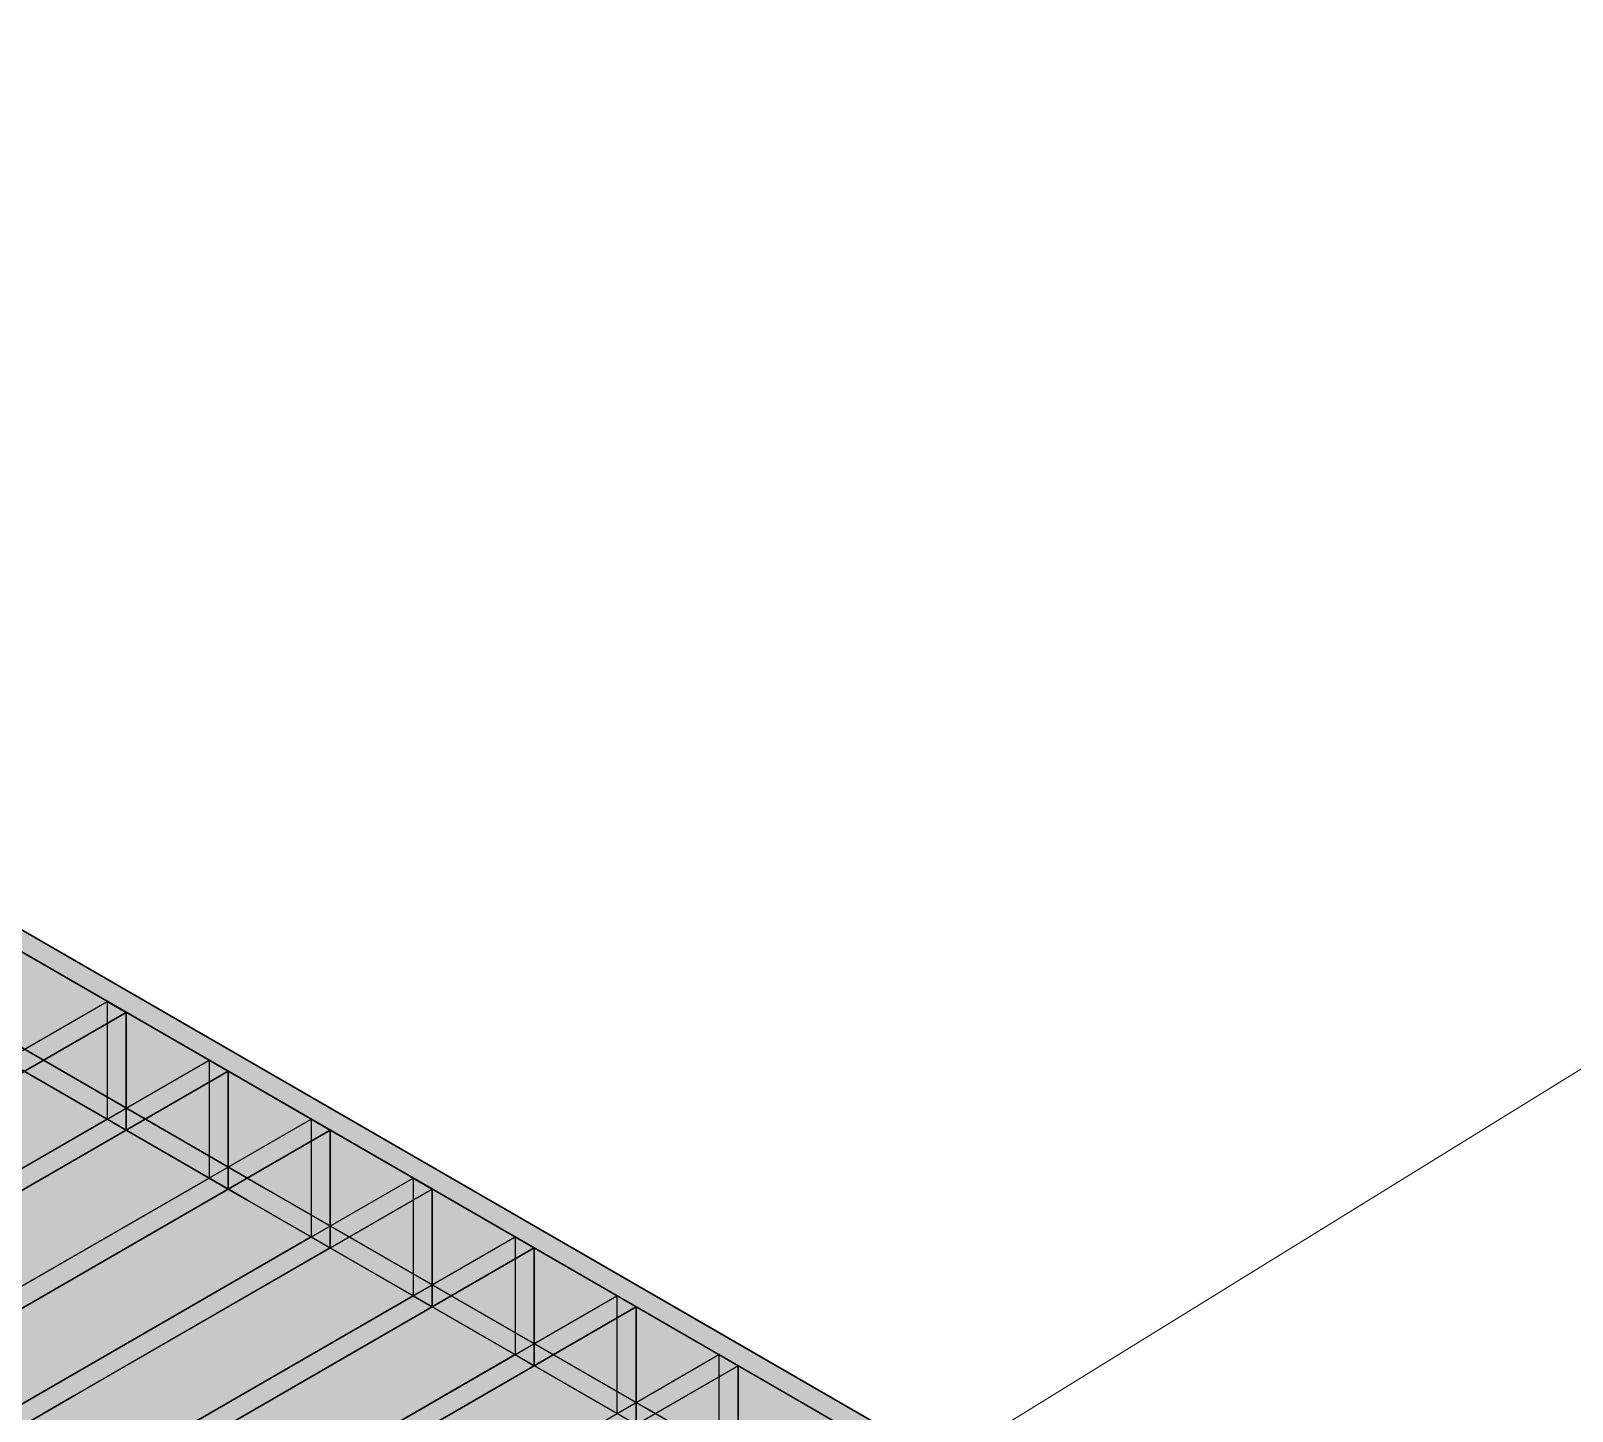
# Model space of a CAD drawing. Header units: metres. Extents: x 0 to 28.4, y 0 to 5.9.
# Drawn here: x 25.4418 to 25.7743, y 5.136 to 5.4337 of the extents above; entities that cross this region are included whole.
import ezdxf

# ---------------------------------------------------------------- set-up
doc = ezdxf.new("R2010")
doc.units = ezdxf.units.M
doc.header["$LTSCALE"] = 0.25
doc.layers.add('ISO-ARISTAS', color=8, linetype='CONTINUOUS')
doc.layers.add('ISO-CONCRETO-SUP', color=254, linetype='CONTINUOUS', true_color=0xe8e8e8)
doc.layers.add('LLAMADAS', color=30, linetype='CONTINUOUS', lineweight=18)

msp = doc.modelspace()

# ---------------------------------------------------------------- linework, layer by layer
at = {"layer": 'ISO-ARISTAS', "color": 250}
for p, q in [((25.49248, 5.20938), (25.40614, 5.25923)), ((25.40614, 5.25923), (25.49248, 5.20938)), ((25.48836, 5.207), (25.40202, 5.25685)), ((25.48836, 5.207), (25.40202, 5.25685)), ((25.51036, 5.19906), (25.42401, 5.24891)), ((25.42401, 5.24891), (25.51036, 5.19906)), ((25.42401, 5.24415), (25.51036, 5.1943)), ((25.42401, 5.24415), (25.51036, 5.1943)), ((25.48836, 5.18636), (25.40202, 5.23621)), ((25.48836, 5.18636), (25.40202, 5.23621)), ((25.40614, 5.23383), (25.49248, 5.18398)), ((25.40614, 5.23383), (25.49248, 5.18398)), ((25.48836, 5.1816), (25.40202, 5.23145)), ((25.48836, 5.1816), (25.40202, 5.23145)), ((25.40202, 5.23145), (25.48836, 5.1816)), ((25.40202, 5.23145), (25.48836, 5.1816)), ((25.38095, 5.17977), (25.45824, 5.22439)), ((25.38095, 5.17977), (25.45824, 5.22439)), ((25.46236, 5.22201), (25.45824, 5.22439)), ((25.45824, 5.22439), (25.45824, 5.19899)), ((25.45824, 5.22439), (25.45824, 5.19899)), ((25.45824, 5.22439), (25.46236, 5.22201)), ((25.38508, 5.17739), (25.46236, 5.22201)), ((25.46236, 5.22201), (25.38508, 5.17739)), ((25.46236, 5.19661), (25.46236, 5.22201)), ((25.46236, 5.22201), (25.46236, 5.19661)), ((25.40295, 5.16707), (25.48024, 5.21169)), ((25.40295, 5.16707), (25.48024, 5.21169)), ((25.48436, 5.20931), (25.48024, 5.21169)), ((25.48024, 5.21169), (25.48024, 5.18629)), ((25.48024, 5.21169), (25.48024, 5.18629)), ((25.48024, 5.21169), (25.48436, 5.20931)), ((25.40708, 5.16469), (25.48436, 5.20931)), ((25.48436, 5.20931), (25.40708, 5.16469)), ((25.48436, 5.18391), (25.48436, 5.20931)), ((25.48436, 5.20931), (25.48436, 5.18391)), ((25.5747, 5.15715), (25.48836, 5.207)), ((25.5747, 5.15715), (25.48836, 5.207)), ((25.57883, 5.15953), (25.49248, 5.20938)), ((25.49248, 5.20938), (25.57883, 5.15953)), ((25.38095, 5.15437), (25.45824, 5.19899)), ((25.45824, 5.19899), (25.38095, 5.15437)), ((25.42495, 5.15437), (25.50223, 5.19899)), ((25.42495, 5.15437), (25.50223, 5.19899)), ((25.45824, 5.19899), (25.46236, 5.19661)), ((25.45824, 5.19899), (25.46236, 5.19661)), ((25.50636, 5.19661), (25.50223, 5.19899)), ((25.50223, 5.19899), (25.50223, 5.17359)), ((25.50223, 5.19899), (25.50223, 5.17359)), ((25.50223, 5.19899), (25.50636, 5.19661)), ((25.5967, 5.14921), (25.51036, 5.19906)), ((25.51036, 5.19906), (25.5967, 5.14921)), ((25.46236, 5.19661), (25.38508, 5.15199)), ((25.46236, 5.19661), (25.38508, 5.15199)), ((25.42907, 5.15199), (25.50636, 5.19661)), ((25.50636, 5.19661), (25.42907, 5.15199)), ((25.50636, 5.17121), (25.50636, 5.19661)), ((25.50636, 5.19661), (25.50636, 5.17121)), ((25.51036, 5.1943), (25.5967, 5.14445)), ((25.51036, 5.1943), (25.5967, 5.14445)), ((25.40295, 5.14167), (25.48024, 5.18629)), ((25.48024, 5.18629), (25.40295, 5.14167)), ((25.48436, 5.18391), (25.40708, 5.13929)), ((25.48436, 5.18391), (25.40708, 5.13929)), ((25.44695, 5.14167), (25.52423, 5.18629)), ((25.44695, 5.14167), (25.52423, 5.18629)), ((25.45107, 5.13929), (25.52835, 5.18391)), ((25.52835, 5.18391), (25.45107, 5.13929)), ((25.48024, 5.18629), (25.48436, 5.18391)), ((25.48024, 5.18629), (25.48436, 5.18391)), ((25.5747, 5.13651), (25.48836, 5.18636)), ((25.5747, 5.13651), (25.48836, 5.18636)), ((25.49248, 5.18398), (25.57883, 5.13413)), ((25.49248, 5.18398), (25.57883, 5.13413)), ((25.52835, 5.18391), (25.52423, 5.18629)), ((25.52423, 5.18629), (25.52423, 5.16089)), ((25.52423, 5.18629), (25.52423, 5.16089)), ((25.52423, 5.18629), (25.52835, 5.18391)), ((25.52835, 5.15851), (25.52835, 5.18391)), ((25.52835, 5.18391), (25.52835, 5.15851)), ((25.5747, 5.13175), (25.48836, 5.1816)), ((25.5747, 5.13175), (25.48836, 5.1816)), ((25.48836, 5.1816), (25.5747, 5.13175)), ((25.48836, 5.1816), (25.5747, 5.13175)), ((25.42495, 5.12897), (25.50223, 5.17359)), ((25.50223, 5.17359), (25.42495, 5.12897)), ((25.50636, 5.17121), (25.42907, 5.12659)), ((25.50636, 5.17121), (25.42907, 5.12659)), ((25.46894, 5.12897), (25.54623, 5.17359)), ((25.46894, 5.12897), (25.54623, 5.17359)), ((25.47307, 5.12659), (25.55035, 5.17121)), ((25.55035, 5.17121), (25.47307, 5.12659)), ((25.50223, 5.17359), (25.50636, 5.17121)), ((25.50223, 5.17359), (25.50636, 5.17121)), ((25.55035, 5.17121), (25.54623, 5.17359)), ((25.54623, 5.17359), (25.54623, 5.14819)), ((25.54623, 5.17359), (25.54623, 5.14819)), ((25.54623, 5.17359), (25.55035, 5.17121)), ((25.55035, 5.14581), (25.55035, 5.17121)), ((25.55035, 5.17121), (25.55035, 5.14581)), ((25.44695, 5.11627), (25.52423, 5.16089)), ((25.52423, 5.16089), (25.44695, 5.11627)), ((25.49094, 5.11627), (25.56822, 5.16089)), ((25.49094, 5.11627), (25.56822, 5.16089)), ((25.52423, 5.16089), (25.52835, 5.15851)), ((25.52423, 5.16089), (25.52835, 5.15851)), ((25.57235, 5.15851), (25.56822, 5.16089)), ((25.56822, 5.16089), (25.56822, 5.13549)), ((25.56822, 5.16089), (25.56822, 5.13549)), ((25.56822, 5.16089), (25.57235, 5.15851)), ((25.52835, 5.15851), (25.45107, 5.11389)), ((25.52835, 5.15851), (25.45107, 5.11389)), ((25.49506, 5.11389), (25.57235, 5.15851)), ((25.57235, 5.15851), (25.49506, 5.11389)), ((25.57235, 5.13311), (25.57235, 5.15851)), ((25.57235, 5.15851), (25.57235, 5.13311)), ((25.66105, 5.1073), (25.5747, 5.15715)), ((25.66105, 5.1073), (25.5747, 5.15715)), ((25.66517, 5.10968), (25.57883, 5.15953)), ((25.57883, 5.15953), (25.66517, 5.10968)), ((25.46894, 5.10357), (25.54623, 5.14819)), ((25.54623, 5.14819), (25.46894, 5.10357)), ((25.51294, 5.10357), (25.59022, 5.14819)), ((25.51294, 5.10357), (25.59022, 5.14819)), ((25.54623, 5.14819), (25.55035, 5.14581)), ((25.54623, 5.14819), (25.55035, 5.14581)), ((25.59435, 5.14581), (25.59022, 5.14819)), ((25.59022, 5.14819), (25.59022, 5.12279)), ((25.59022, 5.14819), (25.59022, 5.12279)), ((25.59022, 5.14819), (25.59435, 5.14581)), ((25.68304, 5.09936), (25.5967, 5.14921)), ((25.5967, 5.14921), (25.68304, 5.09936)), ((25.55035, 5.14581), (25.47307, 5.10119)), ((25.55035, 5.14581), (25.47307, 5.10119)), ((25.51706, 5.10119), (25.59435, 5.14581)), ((25.59435, 5.14581), (25.51706, 5.10119)), ((25.59435, 5.12041), (25.59435, 5.14581)), ((25.59435, 5.14581), (25.59435, 5.12041)), ((25.5967, 5.14445), (25.68304, 5.0946)), ((25.5967, 5.14445), (25.68304, 5.0946)), ((25.36966, 5.09705), (25.44695, 5.14167)), ((25.36966, 5.09705), (25.44695, 5.14167)), ((25.37379, 5.09467), (25.45107, 5.13929)), ((25.45107, 5.13929), (25.37379, 5.09467)), ((25.66105, 5.08666), (25.5747, 5.13651)), ((25.66105, 5.08666), (25.5747, 5.13651))]:
    msp.add_line(p, q, dxfattribs=at)
at = {"layer": 'ISO-CONCRETO-SUP', "true_color": 0x525d6b}
for points in [[(25.40614, 5.25923), (25.49248, 5.20938), (25.40202, 5.25685), (25.48836, 5.207)], [(25.42401, 5.24891), (25.51036, 5.19906), (25.40202, 5.23621), (25.48836, 5.18636)], [(25.42401, 5.24415), (25.51036, 5.1943), (25.40202, 5.23145), (25.48836, 5.1816)], [(25.40614, 5.23383), (25.49248, 5.18398), (25.40202, 5.23145), (25.48836, 5.1816)], [(25.45824, 5.22439), (25.46236, 5.22201), (25.38095, 5.17977), (25.38508, 5.17739)], [(25.48024, 5.21169), (25.48436, 5.20931), (25.40295, 5.16707), (25.40708, 5.16469)], [(25.49248, 5.20938), (25.57883, 5.15953), (25.48836, 5.207), (25.5747, 5.15715)], [(25.45824, 5.19899), (25.46236, 5.19661), (25.38095, 5.15437), (25.38508, 5.15199)], [(25.50223, 5.19899), (25.50636, 5.19661), (25.42495, 5.15437), (25.42907, 5.15199)], [(25.51036, 5.19906), (25.5967, 5.14921), (25.48836, 5.18636), (25.5747, 5.13651)], [(25.51036, 5.1943), (25.5967, 5.14445), (25.48836, 5.1816), (25.5747, 5.13175)], [(25.48024, 5.18629), (25.48436, 5.18391), (25.40295, 5.14167), (25.40708, 5.13929)], [(25.52423, 5.18629), (25.52835, 5.18391), (25.44695, 5.14167), (25.45107, 5.13929)], [(25.49248, 5.18398), (25.57883, 5.13413), (25.48836, 5.1816), (25.5747, 5.13175)], [(25.50223, 5.17359), (25.50636, 5.17121), (25.42495, 5.12897), (25.42907, 5.12659)], [(25.54623, 5.17359), (25.55035, 5.17121), (25.46894, 5.12897), (25.47307, 5.12659)], [(25.52423, 5.16089), (25.52835, 5.15851), (25.44695, 5.11627), (25.45107, 5.11389)], [(25.56822, 5.16089), (25.57235, 5.15851), (25.49094, 5.11627), (25.49506, 5.11389)], [(25.57883, 5.15953), (25.66517, 5.10968), (25.5747, 5.15715), (25.66105, 5.1073)], [(25.54623, 5.14819), (25.55035, 5.14581), (25.46894, 5.10357), (25.47307, 5.10119)], [(25.59022, 5.14819), (25.59435, 5.14581), (25.51294, 5.10357), (25.51706, 5.10119)], [(25.5967, 5.14921), (25.68304, 5.09936), (25.5747, 5.13651), (25.66105, 5.08666)], [(25.5967, 5.14445), (25.68304, 5.0946), (25.5747, 5.13175), (25.66105, 5.0819)], [(25.44695, 5.14167), (25.45107, 5.13929), (25.36966, 5.09705), (25.37379, 5.09467)]]:
    msp.add_solid(points, dxfattribs=at)
at = {"layer": 'ISO-CONCRETO-SUP', "true_color": 0x4a5461}
for points in [[(25.40614, 5.23383), (25.49248, 5.18398), (25.40614, 5.25923), (25.49248, 5.20938)], [(25.40202, 5.23145), (25.48836, 5.1816), (25.40202, 5.25685), (25.48836, 5.207)], [(25.42401, 5.24415), (25.51036, 5.1943), (25.42401, 5.24891), (25.51036, 5.19906)], [(25.40202, 5.23145), (25.48836, 5.1816), (25.40202, 5.23621), (25.48836, 5.18636)], [(25.45824, 5.19899), (25.46236, 5.19661), (25.45824, 5.22439), (25.46236, 5.22201)], [(25.48024, 5.18629), (25.48436, 5.18391), (25.48024, 5.21169), (25.48436, 5.20931)], [(25.48836, 5.1816), (25.5747, 5.13175), (25.48836, 5.207), (25.5747, 5.15715)], [(25.49248, 5.18398), (25.57883, 5.13413), (25.49248, 5.20938), (25.57883, 5.15953)], [(25.50223, 5.17359), (25.50636, 5.17121), (25.50223, 5.19899), (25.50636, 5.19661)], [(25.51036, 5.1943), (25.5967, 5.14445), (25.51036, 5.19906), (25.5967, 5.14921)], [(25.48836, 5.1816), (25.5747, 5.13175), (25.48836, 5.18636), (25.5747, 5.13651)], [(25.52423, 5.16089), (25.52835, 5.15851), (25.52423, 5.18629), (25.52835, 5.18391)], [(25.54623, 5.14819), (25.55035, 5.14581), (25.54623, 5.17359), (25.55035, 5.17121)], [(25.56822, 5.13549), (25.57235, 5.13311), (25.56822, 5.16089), (25.57235, 5.15851)], [(25.5747, 5.13175), (25.66105, 5.0819), (25.5747, 5.15715), (25.66105, 5.1073)], [(25.57883, 5.13413), (25.66517, 5.08428), (25.57883, 5.15953), (25.66517, 5.10968)], [(25.59022, 5.12279), (25.59435, 5.12041), (25.59022, 5.14819), (25.59435, 5.14581)], [(25.5967, 5.14445), (25.68304, 5.0946), (25.5967, 5.14921), (25.68304, 5.09936)], [(25.5747, 5.13175), (25.66105, 5.0819), (25.5747, 5.13651), (25.66105, 5.08666)]]:
    msp.add_solid(points, dxfattribs=at)
at = {"layer": 'ISO-CONCRETO-SUP', "true_color": 0x424b57}
for points in [[(25.45824, 5.19899), (25.38095, 5.15437), (25.45824, 5.22439), (25.38095, 5.17977)], [(25.46236, 5.19661), (25.38508, 5.15199), (25.46236, 5.22201), (25.38508, 5.17739)], [(25.48024, 5.18629), (25.40295, 5.14167), (25.48024, 5.21169), (25.40295, 5.16707)], [(25.48436, 5.18391), (25.40708, 5.13929), (25.48436, 5.20931), (25.40708, 5.16469)], [(25.50223, 5.17359), (25.42495, 5.12897), (25.50223, 5.19899), (25.42495, 5.15437)], [(25.50636, 5.17121), (25.42907, 5.12659), (25.50636, 5.19661), (25.42907, 5.15199)], [(25.52423, 5.16089), (25.44695, 5.11627), (25.52423, 5.18629), (25.44695, 5.14167)], [(25.52835, 5.15851), (25.45107, 5.11389), (25.52835, 5.18391), (25.45107, 5.13929)], [(25.54623, 5.14819), (25.46894, 5.10357), (25.54623, 5.17359), (25.46894, 5.12897)], [(25.55035, 5.14581), (25.47307, 5.10119), (25.55035, 5.17121), (25.47307, 5.12659)], [(25.56822, 5.13549), (25.49094, 5.09087), (25.56822, 5.16089), (25.49094, 5.11627)], [(25.57235, 5.13311), (25.49506, 5.08849), (25.57235, 5.15851), (25.49506, 5.11389)], [(25.59022, 5.12279), (25.51294, 5.07817), (25.59022, 5.14819), (25.51294, 5.10357)], [(25.59435, 5.12041), (25.51706, 5.07579), (25.59435, 5.14581), (25.51706, 5.10119)], [(25.44695, 5.11627), (25.36966, 5.07165), (25.44695, 5.14167), (25.36966, 5.09705)], [(25.45107, 5.11389), (25.37379, 5.06927), (25.45107, 5.13929), (25.37379, 5.09467)]]:
    msp.add_solid(points, dxfattribs=at)
at = {"layer": 'LLAMADAS'}
msp.add_line((26.36, 5.57), (25.47043, 5.02115), dxfattribs=at)

doc.saveas('drawing.dxf')
